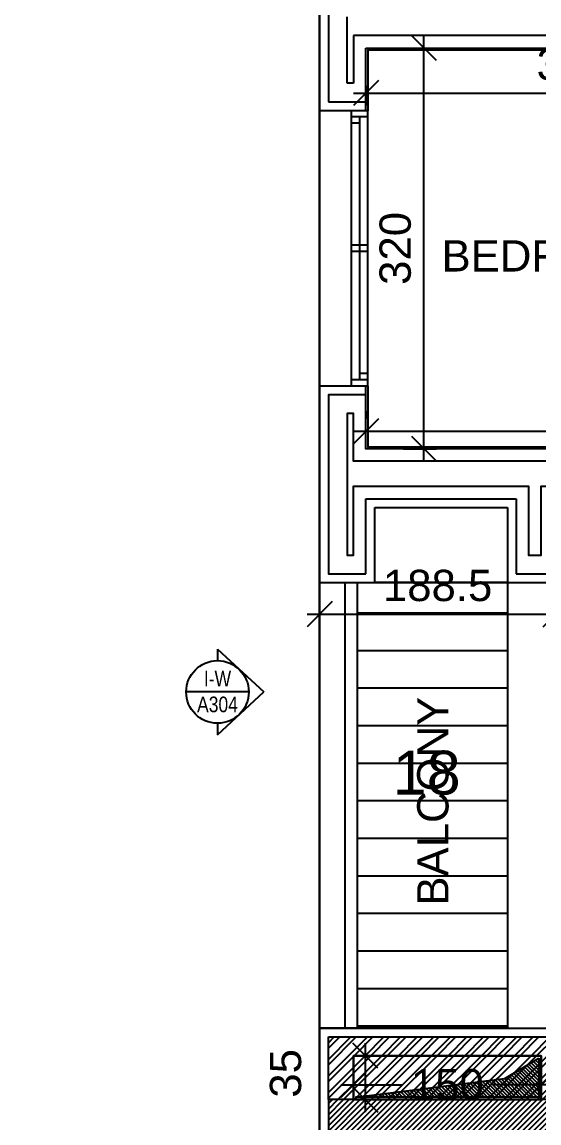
# Model space of a CAD drawing. Extents: x -1.8 to 45.6, y -22.6 to 61.5.
# Drawn here: x 24.26 to 28.39, y 22.75 to 31.55 of the extents above; entities that cross this region are included whole.
import ezdxf
from ezdxf.enums import TextEntityAlignment as Align

# ---------------------------------------------------------------- set-up
doc = ezdxf.new("R2010")
doc.units = 0
doc.header["$MEASUREMENT"] = 0
doc.header["$PDMODE"] = 35
doc.header["$PDSIZE"] = 0.3
doc.layers.get('0').update_dxf_attribs({"linetype": 'CONTINUOUS'})
doc.layers.get('DEFPOINTS').update_dxf_attribs({"linetype": 'CONTINUOUS'})
for name, color, linetype in [('A-ALU', 9, 'CONTINUOUS'), ('A-ANNO-ELTAG', 7, 'CONTINUOUS'), ('A-AREAS', 6, 'CONTINUOUS'), ('A-AREAS-TXT', 6, 'CONTINUOUS'), ('A-BALUST', 1, 'CONTINUOUS'), ('a-dim', 3, 'CONTINUOUS'), ('A-HATCH-CONC', 8, 'CONTINUOUS'), ('A-HATCH-WALL', 8, 'CONTINUOUS'), ('A-NOMENCLATURE', 3, 'CONTINUOUS'), ('A-PLASTER', 8, 'CONTINUOUS'), ('A-PROJECTION', 9, 'CONTINUOUS'), ('a-revetement', 1, 'CONTINUOUS'), ('a-shaft', 251, 'CONTINUOUS'), ('A-TILES', 137, 'CONTINUOUS'), ('A-WALL', 4, 'CONTINUOUS'), ('S-2ND-3RD-4-5-6TH$0$A-SHAFT 2-3-4-5-6', 8, 'CONTINUOUS'), ('S-2ND-3RD-4-5-6TH$0$A-STR 2-3-4-5-6', 2, 'CONTINUOUS')]:
    doc.layers.add(name, color=color, linetype=linetype)
doc.styles.add('A100-STEXT', font='arial.ttf', dxfattribs={"height": 0.25})
doc.styles.add('BLOCK', font='arial.ttf', dxfattribs={"width": 0.8, "height": 0.25})
doc.dimstyles.new('A100-DIM', dxfattribs={"dimtxt": 0.25, "dimasz": 0.2, "dimexe": 0.1, "dimexo": 0.3, "dimgap": 0.1, "dimtad": 1, "dimlfac": 100, "dimrnd": 0.5, "dimdsep": 46, "dimtxsty": 'A100-STEXT', "dimblk1": 'OBLIQUE', "dimblk2": 'OBLIQUE', "dimsah": 1, "dimcen": -0.05, "dimdle": 0.1, "dimclrd": 15, "dimclre": 15, "dimclrt": 256, "dimadec": 0, "dimazin": 0, "dimtfac": 0.28, "dimtix": 1, "dimtmove": 2, "dimatfit": 3, "dimldrblk": 'OBLIQUE', "dimfxl": 1, "dimtolj": 1, "dimarcsym": 0})

# ---------------------------------------------------------------- blocks, each defined once
blk = doc.blocks.new('A$C37CB01A7')
at = {"layer": 'A-ALU'}
for p, q in [((26.8934, 28.64), (26.8934, 30.84)), ((27.0234, 30.84), (26.8934, 30.84)), ((27.0234, 30.79), (26.8934, 30.79)), ((26.9584, 28.69), (26.9584, 30.79)), ((27.0234, 28.64), (27.0234, 30.84)), ((26.9584, 30.74), (26.8934, 30.74)), ((27.0234, 29.765), (26.8934, 29.765)), ((27.0234, 29.715), (26.8934, 29.715)), ((27.0234, 28.69), (26.8934, 28.69)), ((27.0234, 28.74), (26.9584, 28.74)), ((27.0234, 28.64), (26.8934, 28.64))]:
    blk.add_line(p, q, dxfattribs=at)
blk = doc.blocks.new('_OBLIQUE')
at = {"color": 0, "linetype": 'ByBlock'}
blk.add_line((-0.5, -0.5), (0.5, 0.5), dxfattribs=at)
blk = doc.blocks.new('*D153')
at = {"layer": 'a-dim', "color": 15, "lineweight": -2}
for p, q in [((27.0035, 22.84), (27.0035, 23.39)), ((27.2084, 23.29), (27.1035, 23.29)), ((27.0886, 22.94), (27.1035, 22.94))]:
    blk.add_line(p, q, dxfattribs=at)
at = {"layer": 'DEFPOINTS', "color": 0}
for p in [(26.9084, 23.29), (27.0035, 23.29), (26.7886, 22.94)]:
    blk.add_point(p, dxfattribs=at)
at = {"layer": 'a-dim', "color": 15, "lineweight": -2, "xscale": 0.2, "yscale": 0.2, "zscale": 0.2}
for p, rotation in [((27.0035, 23.29), 90), ((27.0035, 22.94), 270)]:
    blk.add_blockref('_OBLIQUE', p, dxfattribs=dict(at, rotation=rotation))
at = {"layer": 'a-dim', "insert": (26.3673, 23.1496), "char_height": 0.25, "attachment_point": 5, "rotation": 90, "style": 'A100-STEXT'}
blk.add_mtext('\\A1;35', dxfattribs=at)
blk = doc.blocks.new('*D154')
at = {"layer": 'a-dim', "color": 15, "lineweight": -2}
for p, q in [((26.9084, 23.24), (26.9084, 23.1574)), ((28.4084, 23.24), (28.4084, 23.1574)), ((26.8084, 23.0574), (27.2944, 23.0574)), ((28.5084, 23.0574), (28.0224, 23.0574))]:
    blk.add_line(p, q, dxfattribs=at)
at = {"layer": 'DEFPOINTS', "color": 0}
for p in [(28.4084, 23.0574), (26.9084, 22.94), (28.4084, 22.94)]:
    blk.add_point(p, dxfattribs=at)
at = {"layer": 'a-dim', "color": 15, "lineweight": -2, "xscale": 0.2, "yscale": 0.2, "zscale": 0.2, "rotation": 180}
blk.add_blockref('_OBLIQUE', (26.9084, 23.0574), dxfattribs=at)
at = {"layer": 'a-dim', "color": 15, "lineweight": -2, "xscale": 0.2, "yscale": 0.2, "zscale": 0.2}
blk.add_blockref('_OBLIQUE', (28.4084, 23.0574), dxfattribs=at)
at = {"layer": 'a-dim', "insert": (27.6584, 23.0574), "char_height": 0.25, "attachment_point": 5, "style": 'A100-STEXT'}
blk.add_mtext('\\A1;150', dxfattribs=at)
blk = doc.blocks.new('*D155')
at = {"layer": 'a-dim', "color": 15, "lineweight": -2}
for p, q in [((27.0084, 28.44), (27.0084, 28.3788)), ((32.7584, 28.44), (32.7584, 28.3788)), ((26.9084, 28.2788), (32.8584, 28.2788))]:
    blk.add_line(p, q, dxfattribs=at)
at = {"layer": 'DEFPOINTS', "color": 0}
for p in [(32.7584, 28.2788), (27.0084, 28.14), (32.7584, 28.14)]:
    blk.add_point(p, dxfattribs=at)
at = {"layer": 'a-dim', "color": 15, "lineweight": -2, "xscale": 0.2, "yscale": 0.2, "zscale": 0.2, "rotation": 180}
blk.add_blockref('_OBLIQUE', (27.0084, 28.2788), dxfattribs=at)
at = {"layer": 'a-dim', "color": 15, "lineweight": -2, "xscale": 0.2, "yscale": 0.2, "zscale": 0.2}
blk.add_blockref('_OBLIQUE', (32.7584, 28.2788), dxfattribs=at)
at = {"layer": 'a-dim', "insert": (29.8834, 28.5059), "char_height": 0.25, "attachment_point": 5, "style": 'A100-STEXT'}
blk.add_mtext('\\A1;575', dxfattribs=at)
blk = doc.blocks.new('*D158')
at = {"layer": 'a-dim', "color": 15, "lineweight": -2}
for p, q in [((26.9084, 30.9809), (30.4184, 30.9809)), ((27.0084, 31.04), (27.0084, 30.8809)), ((30.3184, 31.04), (30.3184, 30.8809))]:
    blk.add_line(p, q, dxfattribs=at)
at = {"layer": 'DEFPOINTS', "color": 0}
for p in [(27.0084, 31.34), (30.3184, 31.34), (30.3184, 30.9809)]:
    blk.add_point(p, dxfattribs=at)
at = {"layer": 'a-dim', "color": 15, "lineweight": -2, "xscale": 0.2, "yscale": 0.2, "zscale": 0.2, "rotation": 180}
blk.add_blockref('_OBLIQUE', (27.0084, 30.9809), dxfattribs=at)
at = {"layer": 'a-dim', "color": 15, "lineweight": -2, "xscale": 0.2, "yscale": 0.2, "zscale": 0.2}
blk.add_blockref('_OBLIQUE', (30.3184, 30.9809), dxfattribs=at)
at = {"layer": 'a-dim', "insert": (28.6634, 31.2087), "char_height": 0.25, "attachment_point": 5, "style": 'A100-STEXT'}
blk.add_mtext('\\A1;331', dxfattribs=at)
blk = doc.blocks.new('*D165')
at = {"layer": 'a-dim', "color": 15, "lineweight": -2}
for p, q in [((27.4711, 28.04), (27.4711, 31.44)), ((27.3084, 31.34), (27.5711, 31.34)), ((27.3084, 28.14), (27.5711, 28.14))]:
    blk.add_line(p, q, dxfattribs=at)
at = {"layer": 'DEFPOINTS', "color": 0}
for p in [(27.0084, 31.34), (27.4711, 31.34), (27.0084, 28.14)]:
    blk.add_point(p, dxfattribs=at)
at = {"layer": 'a-dim', "color": 15, "lineweight": -2, "xscale": 0.2, "yscale": 0.2, "zscale": 0.2}
for p, rotation in [((27.4711, 31.34), 90), ((27.4711, 28.14), 270)]:
    blk.add_blockref('_OBLIQUE', p, dxfattribs=dict(at, rotation=rotation))
at = {"layer": 'a-dim', "insert": (27.2433, 29.74), "char_height": 0.25, "attachment_point": 5, "rotation": 90, "style": 'A100-STEXT'}
blk.add_mtext('\\A1;320', dxfattribs=at)
blk = doc.blocks.new('*D169')
at = {"layer": 'a-dim', "color": 15, "lineweight": -2}
for p, q in [((26.6384, 26.9648), (26.6384, 26.9181)), ((28.5234, 26.9648), (28.5234, 26.9181)), ((26.5384, 26.8181), (28.6234, 26.8181))]:
    blk.add_line(p, q, dxfattribs=at)
at = {"layer": 'DEFPOINTS', "color": 0}
for p in [(28.5234, 26.8181), (26.6384, 26.6648), (28.5234, 26.6648)]:
    blk.add_point(p, dxfattribs=at)
at = {"layer": 'a-dim', "color": 15, "lineweight": -2, "xscale": 0.2, "yscale": 0.2, "zscale": 0.2, "rotation": 180}
blk.add_blockref('_OBLIQUE', (26.6384, 26.8181), dxfattribs=at)
at = {"layer": 'a-dim', "color": 15, "lineweight": -2, "xscale": 0.2, "yscale": 0.2, "zscale": 0.2}
blk.add_blockref('_OBLIQUE', (28.5234, 26.8181), dxfattribs=at)
at = {"layer": 'a-dim', "insert": (27.5809, 27.0457), "char_height": 0.25, "attachment_point": 5, "style": 'A100-STEXT'}
blk.add_mtext('\\A1;188.5', dxfattribs=at)
blk = doc.blocks.new('ELTAG_R')
for p, q in [((0, 0.00685), (0.00742, 0)), ((0, 0.00685), (0, 0.005)), ((0.005, 0), (-0.005, 0)), ((0, -0.00685), (0.00742, 0)), ((0, -0.005), (0, -0.00685))]:
    blk.add_line(p, q)
blk.add_circle((0, 0), 0.005)
at = {"color": 7, "style": 'BLOCK', "width": 0.8}
for tag, p in [('ELV.NO.', (0, 0.00213)), ('DWG', (0, -0.00199))]:
    blk.add_attdef(tag, text='', height=0.0025, rotation=0, dxfattribs=at).set_placement(p, align=Align.MIDDLE)

msp = doc.modelspace()

# ---------------------------------------------------------------- hatches: boundary and pattern name
at = {"layer": 'A-HATCH-CONC'}
h = msp.add_hatch(dxfattribs=at)
h.set_pattern_fill('ANSI31', color=256, scale=0.25, style=0)
h.paths.add_polyline_path([(41.83837, 22.94), (26.70837, 22.94), (26.70837, 22.61), (28.46837, 22.61), (28.46837, 22.54), (41.83837, 22.54)])
at = {"layer": 'A-HATCH-WALL'}
h = msp.add_hatch(dxfattribs=at)
h.set_pattern_fill('ANSI32', color=256, scale=0.25, style=0)
h.paths.add_polyline_path([(28.50837, 23.44), (26.70837, 23.44), (26.70837, 22.94), (26.90837, 22.94), (26.90837, 23.29), (28.40837, 23.29), (28.40837, 22.94), (29.70817, 22.94), (29.70817, 23.04), (28.50837, 23.04)])
h.paths.add_polyline_path([(29.70817, 23.04), (29.70817, 22.94), (31.15837, 22.94), (31.15837, 23.3525), (31.00837, 23.3525), (31.00837, 23.04)])
h.paths.add_polyline_path([(31.15837, 23.7525), (31.00837, 23.7525), (31.00837, 23.3525), (31.15837, 23.3525)])
h = msp.add_hatch(dxfattribs=at)
h.set_pattern_fill('ANSI32', color=256, scale=0.25, style=0)
h.paths.add_polyline_path([(26.90837, 23.29), (26.90837, 22.94), (28.40837, 22.94), (28.40837, 23.29)])
at = {"layer": 'a-shaft'}
h = msp.add_hatch(dxfattribs=at)
h.set_pattern_fill('_USER,_O', color=256, scale=0.02, angle=315, pattern_type=0)
h.set_pattern_definition([(315, (9e-11, -5e-11), (0.014142136, 0.014142136), [])])
h.paths.add_polyline_path([(28.38837, 23.27), (28.38837, 22.96), (26.92837, 22.96), (28.11721, 23.1092)])
at = {"layer": 'A-TILES'}
h = msp.add_hatch(dxfattribs=at)
h.set_pattern_fill('_USER', color=256, scale=0.3, style=0, pattern_type=0)
h.set_pattern_definition([(0, (-338376.61673, -23743.37172), (0, 0.3), [])])
h.paths.add_polyline_path([(28.13837, 27.07), (26.93837, 27.07), (26.93837, 23.44), (28.13837, 23.44)])

# ---------------------------------------------------------------- linework, layer by layer
at = {"layer": 'A-AREAS'}
msp.add_lwpolyline([(33.85316, 43.41238), (30.76735, 45.894), (28.88728, 43.55619), (27.94826, 44.31135), (25.01849, 40.66827), (24.66782, 40.95028), (24.26047, 40.44375), (27.00739, 38.23467), (25.01766, 35.76049), (27.80744, 33.51694), (27.63823, 33.30654), (27.75512, 33.21254), (27.0031, 32.27741), (27.11387, 32.18833), (27.11387, 31.81), (26.63837, 31.81), (26.63837, 27.07), (28.13837, 27.07), (28.13837, 23.51), (26.63837, 23.51), (26.63837, 22.54)], dxfattribs=at)
for points in [[(26.63837, 27.07), (28.13837, 27.07), (28.13837, 23.51), (26.63837, 23.51)], [(26.90837, 23.29), (28.40837, 23.29), (28.40837, 22.94), (26.90837, 22.94)]]:
    msp.add_lwpolyline(points, close=True, dxfattribs=at)
at = {"layer": 'A-BALUST'}
for p, q in [((26.83837, 27.07), (26.83837, 23.51)), ((26.93837, 27.07), (26.93837, 23.51))]:
    msp.add_line(p, q, dxfattribs=at)
at = {"layer": 'A-PLASTER'}
for points in [[(31.38337, 29.225), (30.30337, 29.225), (30.30337, 31.325), (27.02337, 31.325), (27.02337, 30.84)], [(27.02337, 28.64), (27.02337, 28.155), (30.38337, 28.155), (30.38337, 27.555), (32.74337, 27.555), (32.74337, 28.24)]]:
    msp.add_lwpolyline(points, dxfattribs=at)
at = {"layer": 'A-PROJECTION'}
for p, q in [((26.63837, 28.64), (26.63837, 30.84)), ((26.63837, 27.07), (26.63837, 23.51)), ((26.93837, 27.07), (26.93837, 23.51)), ((26.93837, 27.07), (26.93837, 23.51)), ((28.13837, 27.07), (28.13837, 23.51))]:
    msp.add_line(p, q, dxfattribs=at)
msp.add_lwpolyline([(28.13837, 27.07), (27.07837, 27.07)], dxfattribs=at)
at = {"layer": 'a-revetement'}
for p, q in [((26.63837, 30.84), (26.63837, 31.81)), ((27.00837, 30.84), (27.00837, 30.91)), ((27.00837, 30.84), (26.63837, 30.84)), ((27.00837, 28.64), (26.63837, 28.64)), ((26.63837, 27.07), (26.63837, 28.64)), ((27.00837, 28.57), (27.00837, 28.64)), ((27.07837, 27.67), (28.13837, 27.67)), ((27.07837, 27.07), (27.07837, 27.67)), ((28.13837, 27.67), (28.13837, 27.07)), ((26.63837, 27.07), (27.07837, 27.07)), ((28.13837, 27.07), (28.50837, 27.07)), ((26.63837, 23.51), (28.50837, 23.51)), ((26.63837, 22.54), (26.63837, 23.51)), ((26.63837, 22.54), (26.63837, 23.51))]:
    msp.add_line(p, q, dxfattribs=at)
at = {"layer": 'a-shaft'}
msp.add_lwpolyline([(28.38837, 23.27), (28.38837, 22.96), (26.92837, 22.96), (28.11721, 23.1092), (28.38837, 23.27)], dxfattribs=at)
at = {"layer": 'A-WALL'}
for p, q in [((26.70837, 31.74), (26.70837, 30.91)), ((26.85837, 31.06), (26.85837, 31.59)), ((29.01837, 31.44), (26.90837, 31.44)), ((26.90837, 31.44), (26.90837, 31.06)), ((27.00837, 30.91), (27.00837, 31.34)), ((27.00837, 31.34), (29.01837, 31.34)), ((26.90837, 31.06), (26.85837, 31.06)), ((26.70837, 30.91), (27.00837, 30.91)), ((27.00837, 27.74), (28.20837, 27.74)), ((27.00837, 27.14), (27.00837, 27.74)), ((28.20837, 27.74), (28.20837, 27.14)), ((26.70837, 22.94), (26.70837, 23.44)), ((26.70837, 23.44), (28.50837, 23.44)), ((26.70837, 22.94), (26.70837, 23.44)), ((26.90837, 23.29), (28.40837, 23.29)), ((26.90837, 22.94), (26.90837, 23.29)), ((26.90837, 22.94), (26.90837, 23.29))]:
    msp.add_line(p, q, dxfattribs=at)
for points in [[(29.01837, 28.14), (27.00837, 28.14), (27.00837, 28.57), (26.70837, 28.57), (26.70837, 27.14), (27.00837, 27.14)], [(29.01837, 28.04), (26.90837, 28.04), (26.90837, 28.42), (26.85837, 28.42), (26.85837, 27.29), (26.90837, 27.29), (26.90837, 27.84), (28.30837, 27.84), (28.30837, 27.29), (28.40837, 27.29), (28.40837, 27.84), (29.01837, 27.84)], [(28.20837, 27.14), (28.50837, 27.14), (28.50837, 27.74), (29.01837, 27.74)]]:
    msp.add_lwpolyline(points, dxfattribs=at)
at = {"layer": 'S-2ND-3RD-4-5-6TH$0$A-SHAFT 2-3-4-5-6'}
msp.add_lwpolyline([(26.90837, 22.94), (28.40837, 22.94), (28.40837, 23.29), (26.90837, 23.29)], close=True, dxfattribs=at)
at = {"layer": 'S-2ND-3RD-4-5-6TH$0$A-STR 2-3-4-5-6'}
msp.add_lwpolyline([(41.83837, 22.94), (26.70837, 22.94), (26.70837, 22.61), (28.46837, 22.61), (28.46837, 22.54), (41.83837, 22.54)], close=True, dxfattribs=at)

# ---------------------------------------------------------------- block references
at = {"layer": 'A-ALU'}
msp.add_blockref('A$C37CB01A7', (0, 0), dxfattribs=at)
at = {"layer": 'A-ANNO-ELTAG', "ltscale": 4, "xscale": 50, "yscale": 50, "zscale": 50}
msp.add_blockref('ELTAG_R', (25.82223, 26.19652), dxfattribs=at).add_auto_attribs({'ELV.NO.': 'I-W', 'DWG': 'A304'})
msp.add_blockref('ELTAG_R', (25.82223, 26.19652), dxfattribs=at).add_auto_attribs({'ELV.NO.': 'I-W', 'DWG': 'A304'})

# ---------------------------------------------------------------- texts
at = {"layer": 'A-AREAS-TXT', "style": 'A100-STEXT'}
msp.add_text('18', height=0.35, dxfattribs=at).set_placement((27.49336, 25.37693), align=Align.CENTER)
at = {"layer": 'A-NOMENCLATURE', "style": 'A100-STEXT'}
msp.add_text('BEDROOM 3', height=0.25, dxfattribs=at).set_placement((28.66003, 29.68055), align=Align.MIDDLE)
msp.add_text('BALCONY', height=0.25, rotation=90, dxfattribs=at).set_placement((27.54267, 25.32372), align=Align.MIDDLE)

# ---------------------------------------------------------------- dimensions: what is measured, and where the dimension line sits
at = {"layer": 'a-dim'}
dim = msp.add_linear_dim(base=(27.47105, 31.34), p1=(27.00837, 28.14), p2=(27.00837, 31.34), angle=90, dimstyle='A100-DIM', dxfattribs=at)
dim.commit()
dim.dimension.update_dxf_attribs({"geometry": '*D165', "text_midpoint": (27.24332, 29.74)})
for base, p1, p2, picture, middle in [((30.31837, 30.98092), (27.00837, 31.34), (30.31837, 31.34), '*D158', (28.66337, 31.20865)), ((32.75837, 28.27877), (27.00837, 28.14), (32.75837, 28.14), '*D155', (29.88337, 28.50591)), ((28.52337, 26.81809), (26.63837, 26.6648), (28.52337, 26.6648), '*D169', (27.58087, 27.04573))]:
    dim = msp.add_linear_dim(base=base, p1=p1, p2=p2, dimstyle='A100-DIM', dxfattribs=at)
    dim.commit()
    dim.dimension.update_dxf_attribs({"geometry": picture, "text_midpoint": middle})
dim = msp.add_linear_dim(base=(27.00346, 23.29), p1=(26.78861, 22.94), p2=(26.90837, 23.29), angle=90, dimstyle='A100-DIM', dxfattribs=at)
dim.commit()
dim.dimension.update_dxf_attribs({"geometry": '*D153', "text_midpoint": (26.36729, 23.1496), "dimtype": 160})
dim = msp.add_linear_dim(base=(28.40837, 23.05739), p1=(26.90837, 22.94), p2=(28.40837, 22.94), dimstyle='A100-DIM', dxfattribs=at)
dim.commit()
dim.dimension.update_dxf_attribs({"geometry": '*D154', "text_midpoint": (27.65837, 23.05739), "dimtype": 160})

doc.saveas('drawing.dxf')
